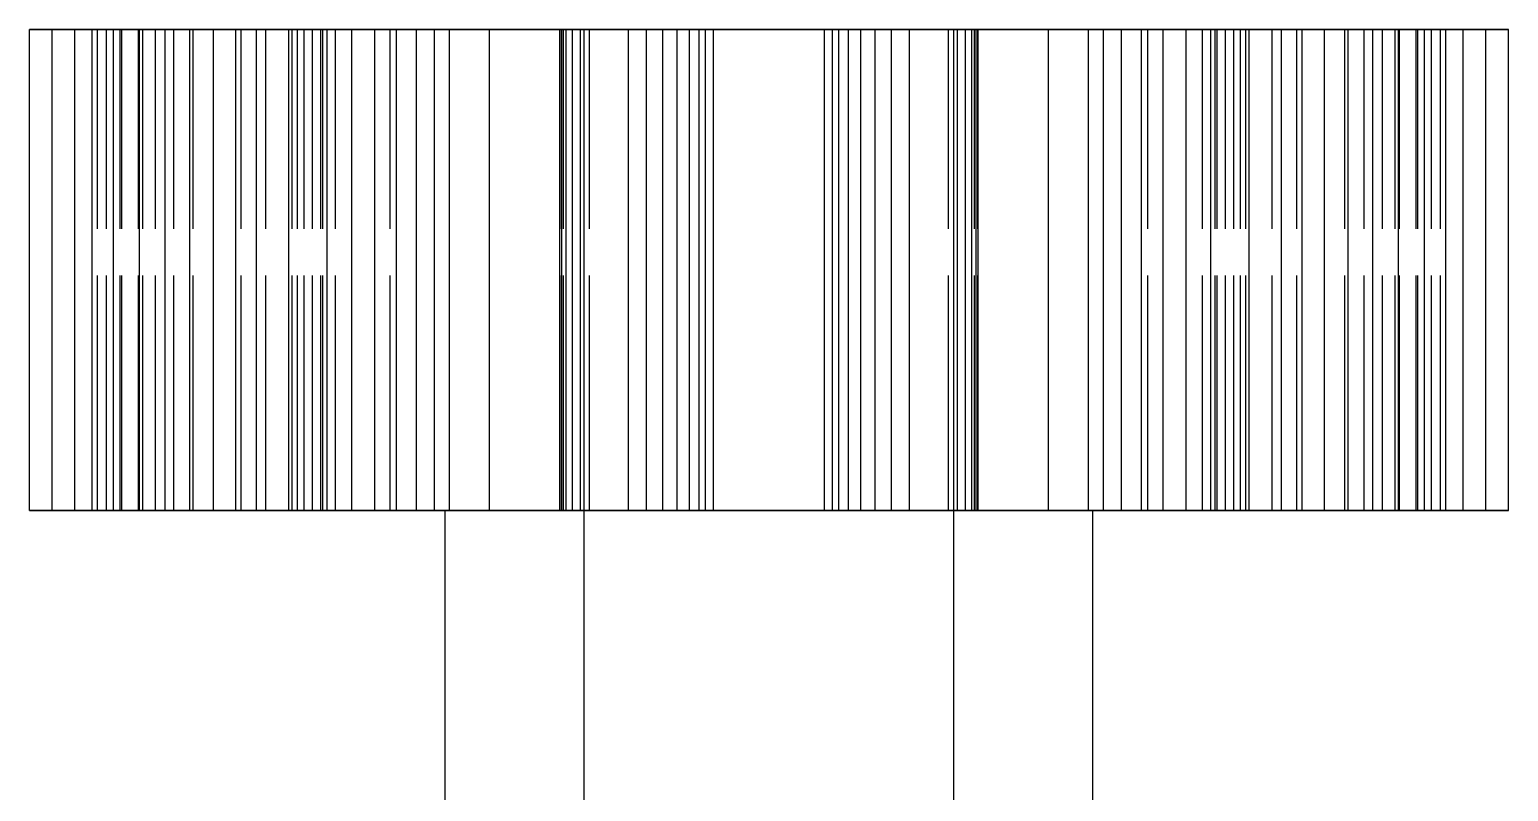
# Model space of a CAD drawing. Header units: millimetres. Extents: x -30 to 165, y -46 to 88.
# Drawn here: x -4 to 4, y 82.88 to 87 of the extents above; entities that cross this region are included whole.
import ezdxf

# ---------------------------------------------------------------- set-up
doc = ezdxf.new("R2010")
doc.units = ezdxf.units.MM
doc.linetypes.add('DASHED', pattern=[1.524, 1.27, -0.254])
doc.layers.add('HIDDEN', color=8, linetype='DASHED')
doc.layers.add('VISIBLE', color=7, linetype='CONTINUOUS')

msp = doc.modelspace()

# ---------------------------------------------------------------- linework, layer by layer
at = {"layer": 'HIDDEN'}
for points in [[(-3.99779, 87.00183), (-3.87602, 87.00183)], [(-3.99779, 84.40183), (-3.99779, 87.00183)], [(-3.87602, 87.00183), (-3.75338, 87.00183)], [(-3.87602, 84.40183), (-3.87602, 87.00183)], [(-3.75338, 87.00183), (-3.63037, 87.00183)], [(-3.75338, 84.40183), (-3.75338, 87.00183)], [(-3.65955, 87.00183), (-3.54422, 87.00183)], [(-3.58151, 87.00183), (-3.65955, 87.00183)], [(-3.65955, 87.00183), (-3.58151, 87.00183)], [(-3.63037, 87.00183), (-3.65955, 87.00183)], [(-3.65955, 84.40183), (-3.65955, 87.00183)], [(-3.63037, 87.00183), (-3.50752, 87.00183)], [(-3.50752, 87.00183), (-3.63037, 87.00183)], [(-3.63037, 84.40183), (-3.63037, 87.00183)], [(-3.63037, 84.40183), (-3.63037, 87.00183)], [(-3.49819, 87.00183), (-3.58151, 87.00183)], [(-3.58151, 87.00183), (-3.49819, 87.00183)], [(-3.58151, 84.40183), (-3.58151, 87.00183)], [(-3.58151, 84.40183), (-3.58151, 87.00183)], [(-3.54422, 87.00183), (-3.40284, 87.00183)], [(-3.54422, 84.40183), (-3.54422, 87.00183)], [(-3.50752, 87.00183), (-3.38547, 87.00183)], [(-3.38547, 87.00183), (-3.50752, 87.00183)], [(-3.50752, 84.40183), (-3.50752, 87.00183)], [(-3.50752, 84.40183), (-3.50752, 87.00183)], [(-3.40978, 87.00183), (-3.49819, 87.00183)], [(-3.49819, 87.00183), (-3.40978, 87.00183)], [(-3.49819, 84.40183), (-3.49819, 87.00183)], [(-3.49819, 84.40183), (-3.49819, 87.00183)], [(-3.31638, 87.00183), (-3.40978, 87.00183)], [(-3.40978, 87.00183), (-3.31638, 87.00183)], [(-3.40978, 84.40183), (-3.40978, 87.00183)], [(-3.40978, 84.40183), (-3.40978, 87.00183)], [(-3.40284, 87.00183), (-3.26518, 87.00183)], [(-3.40284, 84.40183), (-3.40284, 87.00183)], [(-3.38547, 87.00183), (-3.26529, 87.00183)], [(-3.26529, 87.00183), (-3.38547, 87.00183)], [(-3.38547, 84.40183), (-3.38547, 87.00183)], [(-3.38547, 84.40183), (-3.38547, 87.00183)], [(-3.21781, 87.00183), (-3.31638, 87.00183)], [(-3.31638, 87.00183), (-3.21781, 87.00183)], [(-3.31638, 84.40183), (-3.31638, 87.00183)], [(-3.31638, 84.40183), (-3.31638, 87.00183)], [(-3.26529, 87.00183), (-2.85434, 87.00183)], [(-2.85434, 87.00183), (-3.26529, 87.00183)], [(-3.26529, 84.40183), (-3.26529, 87.00183)], [(-3.26529, 84.40183), (-3.26529, 87.00183)], [(-3.26518, 87.00183), (-3.13192, 87.00183)], [(-3.26518, 84.40183), (-3.26518, 87.00183)], [(-3.1127, 87.00183), (-3.21781, 87.00183)], [(-3.21781, 87.00183), (-3.1127, 87.00183)], [(-3.21781, 84.40183), (-3.21781, 87.00183)], [(-3.21781, 84.40183), (-3.21781, 87.00183)], [(-3.13192, 87.00183), (-3.00396, 87.00183)], [(-3.13192, 84.40183), (-3.13192, 87.00183)], [(-2.72095, 87.00183), (-3.1127, 87.00183)], [(-3.1127, 87.00183), (-2.72095, 87.00183)], [(-3.1127, 84.40183), (-3.1127, 87.00183)], [(-3.1127, 84.40183), (-3.1127, 87.00183)], [(-3.00396, 87.00183), (-2.88259, 87.00183)], [(-3.00396, 84.40183), (-3.00396, 87.00183)], [(-2.88259, 87.00183), (-2.77115, 87.00183)], [(-2.88259, 84.40183), (-2.88259, 87.00183)], [(-2.85434, 87.00183), (-2.72095, 87.00183)], [(-2.72095, 87.00183), (-2.85434, 87.00183)], [(-2.85434, 84.40183), (-2.85434, 87.00183)], [(-2.85434, 84.40183), (-2.85434, 87.00183)], [(-2.77115, 87.00183), (-2.42239, 87.00183)], [(-2.77115, 84.40183), (-2.77115, 87.00183)], [(-2.72095, 84.40183), (-2.72095, 87.00183)], [(-2.72095, 84.40183), (-2.72095, 87.00183)], [(-2.59649, 87.00183), (-2.38868, 87.00183)], [(-2.57764, 87.00183), (-2.59649, 87.00183)], [(-2.59649, 87.00183), (-2.57764, 87.00183)], [(-2.42239, 87.00183), (-2.59649, 87.00183)], [(-2.59649, 84.40183), (-2.59649, 87.00183)], [(-2.55013, 87.00183), (-2.57764, 87.00183)], [(-2.57764, 87.00183), (-2.55013, 87.00183)], [(-2.57764, 84.40183), (-2.57764, 87.00183)], [(-2.57764, 84.40183), (-2.57764, 87.00183)], [(-2.51383, 87.00183), (-2.55013, 87.00183)], [(-2.55013, 87.00183), (-2.51383, 87.00183)], [(-2.55013, 84.40183), (-2.55013, 87.00183)], [(-2.55013, 84.40183), (-2.55013, 87.00183)], [(-2.46838, 87.00183), (-2.51383, 87.00183)], [(-2.51383, 87.00183), (-2.46838, 87.00183)], [(-2.51383, 84.40183), (-2.51383, 87.00183)], [(-2.51383, 84.40183), (-2.51383, 87.00183)], [(-2.41283, 87.00183), (-2.46838, 87.00183)], [(-2.46838, 87.00183), (-2.41283, 87.00183)], [(-2.46838, 84.40183), (-2.46838, 87.00183)], [(-2.46838, 84.40183), (-2.46838, 87.00183)], [(-2.42239, 87.00183), (-2.04865, 87.00183)], [(-2.04865, 87.00183), (-2.42239, 87.00183)], [(-2.42239, 84.40183), (-2.42239, 87.00183)], [(-2.42239, 84.40183), (-2.42239, 87.00183)], [(-2.3436, 87.00183), (-2.41283, 87.00183)], [(-2.41283, 87.00183), (-2.3436, 87.00183)], [(-2.41283, 84.40183), (-2.41283, 87.00183)], [(-2.41283, 84.40183), (-2.41283, 87.00183)], [(-2.38868, 87.00183), (-2.25568, 87.00183)], [(-2.38868, 84.40183), (-2.38868, 87.00183)], [(-2.04865, 87.00183), (-2.3436, 87.00183)], [(-2.3436, 87.00183), (-2.04865, 87.00183)], [(-2.3436, 84.40183), (-2.3436, 87.00183)], [(-2.3436, 84.40183), (-2.3436, 87.00183)], [(-2.25568, 87.00183), (-2.13026, 87.00183)], [(-2.25568, 84.40183), (-2.25568, 87.00183)], [(-2.13026, 87.00183), (-2.01316, 87.00183)], [(-2.13026, 84.40183), (-2.13026, 87.00183)], [(-2.04865, 84.40183), (-2.04865, 87.00183)], [(-2.04865, 84.40183), (-2.04865, 87.00183)], [(-2.01316, 87.00183), (-1.90543, 87.00183)], [(-2.01316, 84.40183), (-2.01316, 87.00183)], [(-1.90543, 87.00183), (-1.80878, 87.00183)], [(-1.90543, 84.40183), (-1.90543, 87.00183)], [(-1.80878, 87.00183), (-1.72815, 87.00183)], [(-1.80878, 84.40183), (-1.80878, 87.00183)], [(-1.72815, 87.00183), (-1.51065, 87.00183)], [(-1.72815, 84.40183), (-1.72815, 87.00183)], [(-1.51065, 87.00183), (-0.97059, 87.00183)], [(-1.51065, 84.40183), (-1.51065, 87.00183)], [(-1.13149, 87.00183), (-1.12, 87.00183)], [(-1.12995, 87.00183), (-1.13149, 87.00183)], [(-1.13149, 87.00183), (-1.12995, 87.00183)], [(-0.97059, 87.00183), (-1.13149, 87.00183)], [(-1.13149, 84.40183), (-1.13149, 87.00183)], [(-1.11032, 87.00183), (-1.12995, 87.00183)], [(-1.12995, 87.00183), (-1.11032, 87.00183)], [(-1.12995, 84.40183), (-1.12995, 87.00183)], [(-1.12995, 84.40183), (-1.12995, 87.00183)], [(-1.12, 87.00183), (-1.09699, 87.00183)], [(-1.12, 84.40183), (-1.12, 87.00183)], [(-0.97059, 87.00183), (-1.11032, 87.00183)], [(-1.11032, 87.00183), (-0.97059, 87.00183)], [(-1.11032, 84.40183), (-1.11032, 87.00183)], [(-1.11032, 84.40183), (-1.11032, 87.00183)], [(-1.09699, 87.00183), (-1.06323, 87.00183)], [(-1.09699, 84.40183), (-1.09699, 87.00183)], [(-1.06323, 87.00183), (-1.01916, 87.00183)], [(-1.06323, 84.40183), (-1.06323, 87.00183)], [(-1.01916, 87.00183), (-0.76003, 87.00183)], [(-1.01916, 84.40183), (-1.01916, 87.00183)], [(1, 87.00183), (0.96825, 87.00183), (0.93651, 87.00183), (0.90476, 87.00183), (0.87302, 87.00183), (0.84127, 87.00183), (0.80952, 87.00183), (0.77778, 87.00183), (0.74603, 87.00183), (0.71429, 87.00183), (0.68254, 87.00183), (0.65079, 87.00183), (0.61905, 87.00183), (0.5873, 87.00183), (0.55556, 87.00183), (0.52381, 87.00183), (0.49206, 87.00183), (0.46032, 87.00183), (0.42857, 87.00183), (0.39683, 87.00183), (0.36508, 87.00183), (0.33333, 87.00183), (0.30159, 87.00183), (0.26984, 87.00183), (0.2381, 87.00183), (0.20635, 87.00183), (0.1746, 87.00183), (0.14286, 87.00183), (0.11111, 87.00183), (0.07937, 87.00183), (0.04762, 87.00183), (0.01587, 87.00183), (-0.01587, 87.00183), (-0.04762, 87.00183), (-0.07937, 87.00183), (-0.11111, 87.00183), (-0.14286, 87.00183), (-0.1746, 87.00183), (-0.20635, 87.00183), (-0.2381, 87.00183), (-0.26984, 87.00183), (-0.30159, 87.00183), (-0.33333, 87.00183), (-0.36508, 87.00183), (-0.39683, 87.00183), (-0.42857, 87.00183), (-0.46032, 87.00183), (-0.49206, 87.00183), (-0.52381, 87.00183), (-0.55556, 87.00183), (-0.5873, 87.00183), (-0.61905, 87.00183), (-0.65079, 87.00183), (-0.68254, 87.00183), (-0.71429, 87.00183), (-0.74603, 87.00183), (-0.77778, 87.00183), (-0.80952, 87.00183), (-0.84127, 87.00183), (-0.87302, 87.00183), (-0.90476, 87.00183), (-0.93651, 87.00183), (-0.96825, 87.00183), (-1, 87.00183)], [(-1, 87.00183), (-0.96825, 87.00183), (-0.93651, 87.00183), (-0.90476, 87.00183), (-0.87302, 87.00183), (-0.84127, 87.00183), (-0.80952, 87.00183), (-0.77778, 87.00183), (-0.74603, 87.00183), (-0.71429, 87.00183), (-0.68254, 87.00183), (-0.65079, 87.00183), (-0.61905, 87.00183), (-0.5873, 87.00183), (-0.55556, 87.00183), (-0.52381, 87.00183), (-0.49206, 87.00183), (-0.46032, 87.00183), (-0.42857, 87.00183), (-0.39683, 87.00183), (-0.36508, 87.00183), (-0.33333, 87.00183), (-0.30159, 87.00183), (-0.26984, 87.00183), (-0.2381, 87.00183), (-0.20635, 87.00183), (-0.1746, 87.00183), (-0.14286, 87.00183), (-0.11111, 87.00183), (-0.07937, 87.00183), (-0.04762, 87.00183), (-0.01587, 87.00183), (0.01587, 87.00183), (0.04762, 87.00183), (0.07937, 87.00183), (0.11111, 87.00183), (0.14286, 87.00183), (0.1746, 87.00183), (0.20635, 87.00183), (0.2381, 87.00183), (0.26984, 87.00183), (0.30159, 87.00183), (0.33333, 87.00183), (0.36508, 87.00183), (0.39683, 87.00183), (0.42857, 87.00183), (0.46032, 87.00183), (0.49206, 87.00183), (0.52381, 87.00183), (0.55556, 87.00183), (0.5873, 87.00183), (0.61905, 87.00183), (0.65079, 87.00183), (0.68254, 87.00183), (0.71429, 87.00183), (0.74603, 87.00183), (0.77778, 87.00183), (0.80952, 87.00183), (0.84127, 87.00183), (0.87302, 87.00183), (0.90476, 87.00183), (0.93651, 87.00183), (0.96825, 87.00183), (1, 87.00183)], [(1, 87.00183), (0.96825, 87.00183), (0.93651, 87.00183), (0.90476, 87.00183), (0.87302, 87.00183), (0.84127, 87.00183), (0.80952, 87.00183), (0.77778, 87.00183), (0.74603, 87.00183), (0.71429, 87.00183), (0.68254, 87.00183), (0.65079, 87.00183), (0.61905, 87.00183), (0.5873, 87.00183), (0.55556, 87.00183), (0.52381, 87.00183), (0.49206, 87.00183), (0.46032, 87.00183), (0.42857, 87.00183), (0.39683, 87.00183), (0.36508, 87.00183), (0.33333, 87.00183), (0.30159, 87.00183), (0.26984, 87.00183), (0.2381, 87.00183), (0.20635, 87.00183), (0.1746, 87.00183), (0.14286, 87.00183), (0.11111, 87.00183), (0.07937, 87.00183), (0.04762, 87.00183), (0.01587, 87.00183), (-0.01587, 87.00183), (-0.04762, 87.00183), (-0.07937, 87.00183), (-0.11111, 87.00183), (-0.14286, 87.00183), (-0.1746, 87.00183), (-0.20635, 87.00183), (-0.2381, 87.00183), (-0.26984, 87.00183), (-0.30159, 87.00183), (-0.33333, 87.00183), (-0.36508, 87.00183), (-0.39683, 87.00183), (-0.42857, 87.00183), (-0.46032, 87.00183), (-0.49206, 87.00183), (-0.52381, 87.00183), (-0.55556, 87.00183), (-0.5873, 87.00183), (-0.61905, 87.00183), (-0.65079, 87.00183), (-0.68254, 87.00183), (-0.71429, 87.00183), (-0.74603, 87.00183), (-0.77778, 87.00183), (-0.80952, 87.00183), (-0.84127, 87.00183), (-0.87302, 87.00183), (-0.90476, 87.00183), (-0.93651, 87.00183), (-0.96825, 87.00183), (-1, 87.00183)], [(-1, 87.00183), (-0.96825, 87.00183), (-0.93651, 87.00183), (-0.90476, 87.00183), (-0.87302, 87.00183), (-0.84127, 87.00183), (-0.80952, 87.00183), (-0.77778, 87.00183), (-0.74603, 87.00183), (-0.71429, 87.00183), (-0.68254, 87.00183), (-0.65079, 87.00183), (-0.61905, 87.00183), (-0.5873, 87.00183), (-0.55556, 87.00183), (-0.52381, 87.00183), (-0.49206, 87.00183), (-0.46032, 87.00183), (-0.42857, 87.00183), (-0.39683, 87.00183), (-0.36508, 87.00183), (-0.33333, 87.00183), (-0.30159, 87.00183), (-0.26984, 87.00183), (-0.2381, 87.00183), (-0.20635, 87.00183), (-0.1746, 87.00183), (-0.14286, 87.00183), (-0.11111, 87.00183), (-0.07937, 87.00183), (-0.04762, 87.00183), (-0.01587, 87.00183), (0.01587, 87.00183), (0.04762, 87.00183), (0.07937, 87.00183), (0.11111, 87.00183), (0.14286, 87.00183), (0.1746, 87.00183), (0.20635, 87.00183), (0.2381, 87.00183), (0.26984, 87.00183), (0.30159, 87.00183), (0.33333, 87.00183), (0.36508, 87.00183), (0.39683, 87.00183), (0.42857, 87.00183), (0.46032, 87.00183), (0.49206, 87.00183), (0.52381, 87.00183), (0.55556, 87.00183), (0.5873, 87.00183), (0.61905, 87.00183), (0.65079, 87.00183), (0.68254, 87.00183), (0.71429, 87.00183), (0.74603, 87.00183), (0.77778, 87.00183), (0.80952, 87.00183), (0.84127, 87.00183), (0.87302, 87.00183), (0.90476, 87.00183), (0.93651, 87.00183), (0.96825, 87.00183), (1, 87.00183)], [(-1, 82.80183), (-1, 87.00183)], [(-1, 80.50183), (-1, 87.00183)], [(-0.97059, 84.40183), (-0.97059, 87.00183)], [(-0.97059, 84.40183), (-0.97059, 87.00183)], [(-0.76003, 87.00183), (-0.66176, 87.00183)], [(-0.76003, 84.40183), (-0.76003, 87.00183)], [(-0.66176, 87.00183), (-0.57342, 87.00183)], [(-0.66176, 84.40183), (-0.66176, 87.00183)], [(-0.57342, 87.00183), (-0.49567, 87.00183)], [(-0.57342, 84.40183), (-0.57342, 87.00183)], [(-0.49567, 87.00183), (-0.4295, 87.00183)], [(-0.49567, 84.40183), (-0.49567, 87.00183)], [(-0.4295, 87.00183), (-0.37672, 87.00183)], [(-0.4295, 84.40183), (-0.4295, 87.00183)], [(-0.37672, 87.00183), (-0.34287, 87.00183)], [(-0.37672, 84.40183), (-0.37672, 87.00183)], [(-0.34287, 87.00183), (-0.29971, 87.00183)], [(-0.34287, 84.40183), (-0.34287, 87.00183)], [(-0.29971, 87.00183), (0.29971, 87.00183)], [(-0.29971, 84.40183), (-0.29971, 87.00183)], [(0.29971, 87.00183), (0.34287, 87.00183)], [(0.29971, 84.40183), (0.29971, 87.00183)], [(0.34287, 87.00183), (0.37672, 87.00183)], [(0.34287, 84.40183), (0.34287, 87.00183)], [(0.37672, 87.00183), (0.4295, 87.00183)], [(0.37672, 84.40183), (0.37672, 87.00183)], [(0.4295, 87.00183), (0.49567, 87.00183)], [(0.4295, 84.40183), (0.4295, 87.00183)], [(0.49567, 87.00183), (0.57342, 87.00183)], [(0.49567, 84.40183), (0.49567, 87.00183)], [(0.57342, 87.00183), (0.66176, 87.00183)], [(0.57342, 84.40183), (0.57342, 87.00183)], [(0.66176, 87.00183), (0.76003, 87.00183)], [(0.66176, 84.40183), (0.66176, 87.00183)], [(0.76003, 87.00183), (1.01916, 87.00183)], [(0.76003, 84.40183), (0.76003, 87.00183)], [(0.97059, 87.00183), (1.51065, 87.00183)], [(1.11032, 87.00183), (0.97059, 87.00183)], [(1.13149, 87.00183), (0.97059, 87.00183)], [(0.97059, 87.00183), (1.11032, 87.00183)], [(0.97059, 84.40183), (0.97059, 87.00183)], [(0.97059, 84.40183), (0.97059, 87.00183)], [(1, 82.80183), (1, 87.00183)], [(1, 80.50183), (1, 87.00183)], [(1.01916, 87.00183), (1.06323, 87.00183)], [(1.01916, 84.40183), (1.01916, 87.00183)], [(1.06323, 87.00183), (1.09699, 87.00183)], [(1.06323, 84.40183), (1.06323, 87.00183)], [(1.09699, 87.00183), (1.12, 87.00183)], [(1.09699, 84.40183), (1.09699, 87.00183)], [(1.12995, 87.00183), (1.11032, 87.00183)], [(1.11032, 87.00183), (1.12995, 87.00183)], [(1.11032, 84.40183), (1.11032, 87.00183)], [(1.11032, 84.40183), (1.11032, 87.00183)], [(1.12, 87.00183), (1.13149, 87.00183)], [(1.12, 84.40183), (1.12, 87.00183)], [(1.13149, 87.00183), (1.12995, 87.00183)], [(1.12995, 87.00183), (1.13149, 87.00183)], [(1.12995, 84.40183), (1.12995, 87.00183)], [(1.12995, 84.40183), (1.12995, 87.00183)], [(1.13149, 84.40183), (1.13149, 87.00183)], [(1.51065, 87.00183), (1.72815, 87.00183)], [(1.51065, 84.40183), (1.51065, 87.00183)], [(1.72815, 87.00183), (1.80878, 87.00183)], [(1.72815, 84.40183), (1.72815, 87.00183)], [(1.80878, 87.00183), (1.90543, 87.00183)], [(1.80878, 84.40183), (1.80878, 87.00183)], [(1.90543, 87.00183), (2.01316, 87.00183)], [(1.90543, 84.40183), (1.90543, 87.00183)], [(2.01316, 87.00183), (2.13026, 87.00183)], [(2.01316, 84.40183), (2.01316, 87.00183)], [(2.04865, 87.00183), (2.42239, 87.00183)], [(2.3436, 87.00183), (2.04865, 87.00183)], [(2.42239, 87.00183), (2.04865, 87.00183)], [(2.04865, 87.00183), (2.3436, 87.00183)], [(2.04865, 84.40183), (2.04865, 87.00183)], [(2.04865, 84.40183), (2.04865, 87.00183)], [(2.13026, 87.00183), (2.25568, 87.00183)], [(2.13026, 84.40183), (2.13026, 87.00183)], [(2.25568, 87.00183), (2.38868, 87.00183)], [(2.25568, 84.40183), (2.25568, 87.00183)], [(2.41283, 87.00183), (2.3436, 87.00183)], [(2.3436, 87.00183), (2.41283, 87.00183)], [(2.3436, 84.40183), (2.3436, 87.00183)], [(2.3436, 84.40183), (2.3436, 87.00183)], [(2.38868, 87.00183), (2.59649, 87.00183)], [(2.38868, 84.40183), (2.38868, 87.00183)], [(2.46838, 87.00183), (2.41283, 87.00183)], [(2.41283, 87.00183), (2.46838, 87.00183)], [(2.41283, 84.40183), (2.41283, 87.00183)], [(2.41283, 84.40183), (2.41283, 87.00183)], [(2.42239, 87.00183), (2.77115, 87.00183)], [(2.59649, 87.00183), (2.42239, 87.00183)], [(2.42239, 84.40183), (2.42239, 87.00183)], [(2.42239, 84.40183), (2.42239, 87.00183)], [(2.51383, 87.00183), (2.46838, 87.00183)], [(2.46838, 87.00183), (2.51383, 87.00183)], [(2.46838, 84.40183), (2.46838, 87.00183)], [(2.46838, 84.40183), (2.46838, 87.00183)], [(2.55013, 87.00183), (2.51383, 87.00183)], [(2.51383, 87.00183), (2.55013, 87.00183)], [(2.51383, 84.40183), (2.51383, 87.00183)], [(2.51383, 84.40183), (2.51383, 87.00183)], [(2.57764, 87.00183), (2.55013, 87.00183)], [(2.55013, 87.00183), (2.57764, 87.00183)], [(2.55013, 84.40183), (2.55013, 87.00183)], [(2.55013, 84.40183), (2.55013, 87.00183)], [(2.59649, 87.00183), (2.57764, 87.00183)], [(2.57764, 87.00183), (2.59649, 87.00183)], [(2.57764, 84.40183), (2.57764, 87.00183)], [(2.57764, 84.40183), (2.57764, 87.00183)], [(2.59649, 84.40183), (2.59649, 87.00183)], [(2.72095, 84.40183), (2.72095, 87.00183)], [(2.72095, 87.00183), (2.85434, 87.00183)], [(3.1127, 87.00183), (2.72095, 87.00183)], [(2.85434, 87.00183), (2.72095, 87.00183)], [(2.72095, 87.00183), (3.1127, 87.00183)], [(2.72095, 84.40183), (2.72095, 87.00183)], [(2.77115, 87.00183), (2.88259, 87.00183)], [(2.77115, 84.40183), (2.77115, 87.00183)], [(2.85434, 84.40183), (2.85434, 87.00183)], [(2.85434, 87.00183), (3.26529, 87.00183)], [(3.26529, 87.00183), (2.85434, 87.00183)], [(2.85434, 84.40183), (2.85434, 87.00183)], [(2.88259, 87.00183), (3.00396, 87.00183)], [(2.88259, 84.40183), (2.88259, 87.00183)], [(3.00396, 87.00183), (3.13192, 87.00183)], [(3.00396, 84.40183), (3.00396, 87.00183)], [(3.21781, 87.00183), (3.1127, 87.00183)], [(3.1127, 87.00183), (3.21781, 87.00183)], [(3.1127, 84.40183), (3.1127, 87.00183)], [(3.1127, 84.40183), (3.1127, 87.00183)], [(3.13192, 87.00183), (3.26518, 87.00183)], [(3.13192, 84.40183), (3.13192, 87.00183)], [(3.31638, 87.00183), (3.21781, 87.00183)], [(3.21781, 87.00183), (3.31638, 87.00183)], [(3.21781, 84.40183), (3.21781, 87.00183)], [(3.21781, 84.40183), (3.21781, 87.00183)], [(3.26518, 87.00183), (3.40284, 87.00183)], [(3.26518, 84.40183), (3.26518, 87.00183)], [(3.26529, 84.40183), (3.26529, 87.00183)], [(3.26529, 87.00183), (3.38547, 87.00183)], [(3.38547, 87.00183), (3.26529, 87.00183)], [(3.26529, 84.40183), (3.26529, 87.00183)], [(3.40978, 87.00183), (3.31638, 87.00183)], [(3.31638, 87.00183), (3.40978, 87.00183)], [(3.31638, 84.40183), (3.31638, 87.00183)], [(3.31638, 84.40183), (3.31638, 87.00183)], [(3.38547, 84.40183), (3.38547, 87.00183)], [(3.38547, 87.00183), (3.50752, 87.00183)], [(3.50752, 87.00183), (3.38547, 87.00183)], [(3.38547, 84.40183), (3.38547, 87.00183)], [(3.40284, 87.00183), (3.54422, 87.00183)], [(3.40284, 84.40183), (3.40284, 87.00183)], [(3.49819, 87.00183), (3.40978, 87.00183)], [(3.40978, 87.00183), (3.49819, 87.00183)], [(3.40978, 84.40183), (3.40978, 87.00183)], [(3.40978, 84.40183), (3.40978, 87.00183)], [(3.58151, 87.00183), (3.49819, 87.00183)], [(3.49819, 87.00183), (3.58151, 87.00183)], [(3.49819, 84.40183), (3.49819, 87.00183)], [(3.49819, 84.40183), (3.49819, 87.00183)], [(3.50752, 87.00183), (3.63037, 87.00183)], [(3.63037, 87.00183), (3.50752, 87.00183)], [(3.50752, 84.40183), (3.50752, 87.00183)], [(3.50752, 84.40183), (3.50752, 87.00183)], [(3.54422, 87.00183), (3.65955, 87.00183)], [(3.54422, 84.40183), (3.54422, 87.00183)], [(3.65955, 87.00183), (3.58151, 87.00183)], [(3.58151, 87.00183), (3.65955, 87.00183)], [(3.58151, 84.40183), (3.58151, 87.00183)], [(3.58151, 84.40183), (3.58151, 87.00183)], [(3.63037, 87.00183), (3.75338, 87.00183)], [(3.65955, 87.00183), (3.63037, 87.00183)], [(3.63037, 84.40183), (3.63037, 87.00183)], [(3.63037, 84.40183), (3.63037, 87.00183)], [(3.65955, 84.40183), (3.65955, 87.00183)], [(3.75338, 87.00183), (3.87602, 87.00183)], [(3.75338, 84.40183), (3.75338, 87.00183)], [(3.87602, 87.00183), (3.99779, 87.00183)], [(3.87602, 84.40183), (3.87602, 87.00183)], [(3.99779, 84.40183), (3.99779, 87.00183)], [(-3.99779, 84.40183), (-3.87602, 84.40183)], [(-3.87602, 84.40183), (-3.75338, 84.40183)], [(-3.75338, 84.40183), (-3.63037, 84.40183)], [(-3.65955, 84.40183), (-3.54422, 84.40183)], [(-3.58151, 84.40183), (-3.65955, 84.40183)], [(-3.65955, 84.40183), (-3.58151, 84.40183)], [(-3.63037, 84.40183), (-3.65955, 84.40183)], [(-3.63037, 84.40183), (-3.50752, 84.40183)], [(-3.50752, 84.40183), (-3.63037, 84.40183)], [(-3.49819, 84.40183), (-3.58151, 84.40183)], [(-3.58151, 84.40183), (-3.49819, 84.40183)], [(-3.54422, 84.40183), (-3.40284, 84.40183)], [(-3.50752, 84.40183), (-3.38547, 84.40183)], [(-3.38547, 84.40183), (-3.50752, 84.40183)], [(-3.40978, 84.40183), (-3.49819, 84.40183)], [(-3.49819, 84.40183), (-3.40978, 84.40183)], [(-3.31638, 84.40183), (-3.40978, 84.40183)], [(-3.40978, 84.40183), (-3.31638, 84.40183)], [(-3.40284, 84.40183), (-3.26518, 84.40183)], [(-3.38547, 84.40183), (-3.26529, 84.40183)], [(-3.26529, 84.40183), (-3.38547, 84.40183)], [(-3.21781, 84.40183), (-3.31638, 84.40183)], [(-3.31638, 84.40183), (-3.21781, 84.40183)], [(-3.26529, 84.40183), (-2.85434, 84.40183)], [(-2.85434, 84.40183), (-3.26529, 84.40183)], [(-3.26518, 84.40183), (-3.13192, 84.40183)], [(-3.1127, 84.40183), (-3.21781, 84.40183)], [(-3.21781, 84.40183), (-3.1127, 84.40183)], [(-3.13192, 84.40183), (-3.00396, 84.40183)], [(-2.72095, 84.40183), (-3.1127, 84.40183)], [(-3.1127, 84.40183), (-2.72095, 84.40183)], [(-3.00396, 84.40183), (-2.88259, 84.40183)], [(-2.88259, 84.40183), (-2.77115, 84.40183)], [(-2.85434, 84.40183), (-2.72095, 84.40183)], [(-2.72095, 84.40183), (-2.85434, 84.40183)], [(-2.77115, 84.40183), (-2.42239, 84.40183)], [(-2.59649, 84.40183), (-2.38868, 84.40183)], [(-2.57764, 84.40183), (-2.59649, 84.40183)], [(-2.59649, 84.40183), (-2.57764, 84.40183)], [(-2.42239, 84.40183), (-2.59649, 84.40183)], [(-2.55013, 84.40183), (-2.57764, 84.40183)], [(-2.57764, 84.40183), (-2.55013, 84.40183)], [(-2.51383, 84.40183), (-2.55013, 84.40183)], [(-2.55013, 84.40183), (-2.51383, 84.40183)], [(-2.46838, 84.40183), (-2.51383, 84.40183)], [(-2.51383, 84.40183), (-2.46838, 84.40183)], [(-2.41283, 84.40183), (-2.46838, 84.40183)], [(-2.46838, 84.40183), (-2.41283, 84.40183)], [(-2.42239, 84.40183), (-2.04865, 84.40183)], [(-2.04865, 84.40183), (-2.42239, 84.40183)], [(-2.3436, 84.40183), (-2.41283, 84.40183)], [(-2.41283, 84.40183), (-2.3436, 84.40183)], [(-2.38868, 84.40183), (-2.25568, 84.40183)], [(-2.04865, 84.40183), (-2.3436, 84.40183)], [(-2.3436, 84.40183), (-2.04865, 84.40183)], [(-2.25568, 84.40183), (-2.13026, 84.40183)], [(-2.13026, 84.40183), (-2.01316, 84.40183)], [(-2.01316, 84.40183), (-1.90543, 84.40183)], [(-1.90543, 84.40183), (-1.80878, 84.40183)], [(-1.80878, 84.40183), (-1.72815, 84.40183)], [(1.75, 84.40183), (1.69444, 84.40183), (1.63889, 84.40183), (1.58333, 84.40183), (1.52778, 84.40183), (1.47222, 84.40183), (1.41667, 84.40183), (1.36111, 84.40183), (1.30556, 84.40183), (1.25, 84.40183), (1.19444, 84.40183), (1.13889, 84.40183), (1.08333, 84.40183), (1.02778, 84.40183), (0.97222, 84.40183), (0.91667, 84.40183), (0.86111, 84.40183), (0.80556, 84.40183), (0.75, 84.40183), (0.69444, 84.40183), (0.63889, 84.40183), (0.58333, 84.40183), (0.52778, 84.40183), (0.47222, 84.40183), (0.41667, 84.40183), (0.36111, 84.40183), (0.30556, 84.40183), (0.25, 84.40183), (0.19444, 84.40183), (0.13889, 84.40183), (0.08333, 84.40183), (0.02778, 84.40183), (-0.02778, 84.40183), (-0.08333, 84.40183), (-0.13889, 84.40183), (-0.19444, 84.40183), (-0.25, 84.40183), (-0.30556, 84.40183), (-0.36111, 84.40183), (-0.41667, 84.40183), (-0.47222, 84.40183), (-0.52778, 84.40183), (-0.58333, 84.40183), (-0.63889, 84.40183), (-0.69444, 84.40183), (-0.75, 84.40183), (-0.80556, 84.40183), (-0.86111, 84.40183), (-0.91667, 84.40183), (-0.97222, 84.40183), (-1.02778, 84.40183), (-1.08333, 84.40183), (-1.13889, 84.40183), (-1.19444, 84.40183), (-1.25, 84.40183), (-1.30556, 84.40183), (-1.36111, 84.40183), (-1.41667, 84.40183), (-1.47222, 84.40183), (-1.52778, 84.40183), (-1.58333, 84.40183), (-1.63889, 84.40183), (-1.69444, 84.40183), (-1.75, 84.40183)], [(-1.75, 84.40183), (-1.69444, 84.40183), (-1.63889, 84.40183), (-1.58333, 84.40183), (-1.52778, 84.40183), (-1.47222, 84.40183), (-1.41667, 84.40183), (-1.36111, 84.40183), (-1.30556, 84.40183), (-1.25, 84.40183), (-1.19444, 84.40183), (-1.13889, 84.40183), (-1.08333, 84.40183), (-1.02778, 84.40183), (-0.97222, 84.40183), (-0.91667, 84.40183), (-0.86111, 84.40183), (-0.80556, 84.40183), (-0.75, 84.40183), (-0.69444, 84.40183), (-0.63889, 84.40183), (-0.58333, 84.40183), (-0.52778, 84.40183), (-0.47222, 84.40183), (-0.41667, 84.40183), (-0.36111, 84.40183), (-0.30556, 84.40183), (-0.25, 84.40183), (-0.19444, 84.40183), (-0.13889, 84.40183), (-0.08333, 84.40183), (-0.02778, 84.40183), (0.02778, 84.40183), (0.08333, 84.40183), (0.13889, 84.40183), (0.19444, 84.40183), (0.25, 84.40183), (0.30556, 84.40183), (0.36111, 84.40183), (0.41667, 84.40183), (0.47222, 84.40183), (0.52778, 84.40183), (0.58333, 84.40183), (0.63889, 84.40183), (0.69444, 84.40183), (0.75, 84.40183), (0.80556, 84.40183), (0.86111, 84.40183), (0.91667, 84.40183), (0.97222, 84.40183), (1.02778, 84.40183), (1.08333, 84.40183), (1.13889, 84.40183), (1.19444, 84.40183), (1.25, 84.40183), (1.30556, 84.40183), (1.36111, 84.40183), (1.41667, 84.40183), (1.47222, 84.40183), (1.52778, 84.40183), (1.58333, 84.40183), (1.63889, 84.40183), (1.69444, 84.40183), (1.75, 84.40183)], [(-1.72815, 84.40183), (-1.51065, 84.40183)], [(-1.51065, 84.40183), (-0.97059, 84.40183)], [(-1.13149, 84.40183), (-1.12, 84.40183)], [(-1.12995, 84.40183), (-1.13149, 84.40183)], [(-1.13149, 84.40183), (-1.12995, 84.40183)], [(-0.97059, 84.40183), (-1.13149, 84.40183)], [(-1.11032, 84.40183), (-1.12995, 84.40183)], [(-1.12995, 84.40183), (-1.11032, 84.40183)], [(-1.12, 84.40183), (-1.09699, 84.40183)], [(-0.97059, 84.40183), (-1.11032, 84.40183)], [(-1.11032, 84.40183), (-0.97059, 84.40183)], [(-1.09699, 84.40183), (-1.06323, 84.40183)], [(-1.06323, 84.40183), (-1.01916, 84.40183)], [(-1.01916, 84.40183), (-0.76003, 84.40183)], [(-0.76003, 84.40183), (-0.66176, 84.40183)], [(-0.66176, 84.40183), (-0.57342, 84.40183)], [(-0.57342, 84.40183), (-0.49567, 84.40183)], [(-0.49567, 84.40183), (-0.4295, 84.40183)], [(-0.4295, 84.40183), (-0.37672, 84.40183)], [(-0.37672, 84.40183), (-0.34287, 84.40183)], [(-0.34287, 84.40183), (-0.29971, 84.40183)], [(-0.29971, 84.40183), (0.29971, 84.40183)], [(0.29971, 84.40183), (0.34287, 84.40183)], [(0.34287, 84.40183), (0.37672, 84.40183)], [(0.37672, 84.40183), (0.4295, 84.40183)], [(0.4295, 84.40183), (0.49567, 84.40183)], [(0.49567, 84.40183), (0.57342, 84.40183)], [(0.57342, 84.40183), (0.66176, 84.40183)], [(0.66176, 84.40183), (0.76003, 84.40183)], [(0.76003, 84.40183), (1.01916, 84.40183)], [(0.97059, 84.40183), (1.51065, 84.40183)], [(1.11032, 84.40183), (0.97059, 84.40183)], [(1.13149, 84.40183), (0.97059, 84.40183)], [(0.97059, 84.40183), (1.11032, 84.40183)], [(1.01916, 84.40183), (1.06323, 84.40183)], [(1.06323, 84.40183), (1.09699, 84.40183)], [(1.09699, 84.40183), (1.12, 84.40183)], [(1.12995, 84.40183), (1.11032, 84.40183)], [(1.11032, 84.40183), (1.12995, 84.40183)], [(1.12, 84.40183), (1.13149, 84.40183)], [(1.13149, 84.40183), (1.12995, 84.40183)], [(1.12995, 84.40183), (1.13149, 84.40183)], [(1.51065, 84.40183), (1.72815, 84.40183)], [(1.72815, 84.40183), (1.80878, 84.40183)], [(1.80878, 84.40183), (1.90543, 84.40183)], [(1.90543, 84.40183), (2.01316, 84.40183)], [(2.01316, 84.40183), (2.13026, 84.40183)], [(2.04865, 84.40183), (2.42239, 84.40183)], [(2.3436, 84.40183), (2.04865, 84.40183)], [(2.42239, 84.40183), (2.04865, 84.40183)], [(2.04865, 84.40183), (2.3436, 84.40183)], [(2.13026, 84.40183), (2.25568, 84.40183)], [(2.25568, 84.40183), (2.38868, 84.40183)], [(2.41283, 84.40183), (2.3436, 84.40183)], [(2.3436, 84.40183), (2.41283, 84.40183)], [(2.38868, 84.40183), (2.59649, 84.40183)], [(2.46838, 84.40183), (2.41283, 84.40183)], [(2.41283, 84.40183), (2.46838, 84.40183)], [(2.42239, 84.40183), (2.77115, 84.40183)], [(2.59649, 84.40183), (2.42239, 84.40183)], [(2.51383, 84.40183), (2.46838, 84.40183)], [(2.46838, 84.40183), (2.51383, 84.40183)], [(2.55013, 84.40183), (2.51383, 84.40183)], [(2.51383, 84.40183), (2.55013, 84.40183)], [(2.57764, 84.40183), (2.55013, 84.40183)], [(2.55013, 84.40183), (2.57764, 84.40183)], [(2.59649, 84.40183), (2.57764, 84.40183)], [(2.57764, 84.40183), (2.59649, 84.40183)], [(2.72095, 84.40183), (2.85434, 84.40183)], [(3.1127, 84.40183), (2.72095, 84.40183)], [(2.85434, 84.40183), (2.72095, 84.40183)], [(2.72095, 84.40183), (3.1127, 84.40183)], [(2.77115, 84.40183), (2.88259, 84.40183)], [(2.85434, 84.40183), (3.26529, 84.40183)], [(3.26529, 84.40183), (2.85434, 84.40183)], [(2.88259, 84.40183), (3.00396, 84.40183)], [(3.00396, 84.40183), (3.13192, 84.40183)], [(3.21781, 84.40183), (3.1127, 84.40183)], [(3.1127, 84.40183), (3.21781, 84.40183)], [(3.13192, 84.40183), (3.26518, 84.40183)], [(3.31638, 84.40183), (3.21781, 84.40183)], [(3.21781, 84.40183), (3.31638, 84.40183)], [(3.26518, 84.40183), (3.40284, 84.40183)], [(3.26529, 84.40183), (3.38547, 84.40183)], [(3.38547, 84.40183), (3.26529, 84.40183)], [(3.40978, 84.40183), (3.31638, 84.40183)], [(3.31638, 84.40183), (3.40978, 84.40183)], [(3.38547, 84.40183), (3.50752, 84.40183)], [(3.50752, 84.40183), (3.38547, 84.40183)], [(3.40284, 84.40183), (3.54422, 84.40183)], [(3.49819, 84.40183), (3.40978, 84.40183)], [(3.40978, 84.40183), (3.49819, 84.40183)], [(3.58151, 84.40183), (3.49819, 84.40183)], [(3.49819, 84.40183), (3.58151, 84.40183)], [(3.50752, 84.40183), (3.63037, 84.40183)], [(3.63037, 84.40183), (3.50752, 84.40183)], [(3.54422, 84.40183), (3.65955, 84.40183)], [(3.65955, 84.40183), (3.58151, 84.40183)], [(3.58151, 84.40183), (3.65955, 84.40183)], [(3.63037, 84.40183), (3.75338, 84.40183)], [(3.65955, 84.40183), (3.63037, 84.40183)], [(3.75338, 84.40183), (3.87602, 84.40183)], [(3.87602, 84.40183), (3.99779, 84.40183)]]:
    msp.add_lwpolyline(points, dxfattribs=at)
at = {"layer": 'VISIBLE'}
for points in [[(-3.87602, 87.00183), (-3.99779, 87.00183)], [(-3.99779, 84.40183), (-3.99779, 87.00183)], [(-3.75338, 87.00183), (-3.87602, 87.00183)], [(-3.87602, 84.40183), (-3.87602, 87.00183)], [(-3.65955, 87.00183), (-3.75338, 87.00183)], [(-3.75338, 84.40183), (-3.75338, 87.00183)], [(-3.54422, 87.00183), (-3.65955, 87.00183)], [(-3.65955, 84.40183), (-3.65955, 87.00183)], [(-3.40284, 87.00183), (-3.54422, 87.00183)], [(-3.54422, 84.40183), (-3.54422, 87.00183)], [(-3.26518, 87.00183), (-3.40284, 87.00183)], [(-3.40284, 84.40183), (-3.40284, 87.00183)], [(-3.13192, 87.00183), (-3.26518, 87.00183)], [(-3.26518, 84.40183), (-3.26518, 87.00183)], [(-3.00396, 87.00183), (-3.13192, 87.00183)], [(-3.13192, 84.40183), (-3.13192, 87.00183)], [(-2.88259, 87.00183), (-3.00396, 87.00183)], [(-3.00396, 84.40183), (-3.00396, 87.00183)], [(-2.77115, 87.00183), (-2.88259, 87.00183)], [(-2.88259, 84.40183), (-2.88259, 87.00183)], [(-2.59649, 87.00183), (-2.77115, 87.00183)], [(-2.77115, 84.40183), (-2.77115, 87.00183)], [(-2.38868, 87.00183), (-2.59649, 87.00183)], [(-2.59649, 84.40183), (-2.59649, 87.00183)], [(-2.25568, 87.00183), (-2.38868, 87.00183)], [(-2.38868, 84.40183), (-2.38868, 87.00183)], [(-2.13026, 87.00183), (-2.25568, 87.00183)], [(-2.25568, 84.40183), (-2.25568, 87.00183)], [(-2.01316, 87.00183), (-2.13026, 87.00183)], [(-2.13026, 84.40183), (-2.13026, 87.00183)], [(-1.90543, 87.00183), (-2.01316, 87.00183)], [(-2.01316, 84.40183), (-2.01316, 87.00183)], [(-1.80878, 87.00183), (-1.90543, 87.00183)], [(-1.90543, 84.40183), (-1.90543, 87.00183)], [(-1.72815, 87.00183), (-1.80878, 87.00183)], [(-1.80878, 84.40183), (-1.80878, 87.00183)], [(-1.51065, 87.00183), (-1.72815, 87.00183)], [(-1.72815, 84.40183), (-1.72815, 87.00183)], [(-1.13149, 87.00183), (-1.51065, 87.00183)], [(-1.51065, 84.40183), (-1.51065, 87.00183)], [(-1.12, 87.00183), (-1.13149, 87.00183)], [(-1.13149, 84.40183), (-1.13149, 87.00183)], [(-1.09699, 87.00183), (-1.12, 87.00183)], [(-1.12, 84.40183), (-1.12, 87.00183)], [(-1.06323, 87.00183), (-1.09699, 87.00183)], [(-1.09699, 84.40183), (-1.09699, 87.00183)], [(-1.01916, 87.00183), (-1.06323, 87.00183)], [(-1.06323, 84.40183), (-1.06323, 87.00183)], [(-0.76003, 87.00183), (-1.01916, 87.00183)], [(-1.01916, 84.40183), (-1.01916, 87.00183)], [(-0.66176, 87.00183), (-0.76003, 87.00183)], [(-0.76003, 84.40183), (-0.76003, 87.00183)], [(-0.57342, 87.00183), (-0.66176, 87.00183)], [(-0.66176, 84.40183), (-0.66176, 87.00183)], [(-0.49567, 87.00183), (-0.57342, 87.00183)], [(-0.57342, 84.40183), (-0.57342, 87.00183)], [(-0.4295, 87.00183), (-0.49567, 87.00183)], [(-0.49567, 84.40183), (-0.49567, 87.00183)], [(-0.37672, 87.00183), (-0.4295, 87.00183)], [(-0.4295, 84.40183), (-0.4295, 87.00183)], [(-0.34287, 87.00183), (-0.37672, 87.00183)], [(-0.37672, 84.40183), (-0.37672, 87.00183)], [(-0.29971, 87.00183), (-0.34287, 87.00183)], [(-0.34287, 84.40183), (-0.34287, 87.00183)], [(0.29971, 87.00183), (-0.29971, 87.00183)], [(-0.29971, 84.40183), (-0.29971, 87.00183)], [(0.34287, 87.00183), (0.29971, 87.00183)], [(0.29971, 84.40183), (0.29971, 87.00183)], [(0.37672, 87.00183), (0.34287, 87.00183)], [(0.34287, 84.40183), (0.34287, 87.00183)], [(0.4295, 87.00183), (0.37672, 87.00183)], [(0.37672, 84.40183), (0.37672, 87.00183)], [(0.49567, 87.00183), (0.4295, 87.00183)], [(0.4295, 84.40183), (0.4295, 87.00183)], [(0.57342, 87.00183), (0.49567, 87.00183)], [(0.49567, 84.40183), (0.49567, 87.00183)], [(0.66176, 87.00183), (0.57342, 87.00183)], [(0.57342, 84.40183), (0.57342, 87.00183)], [(0.76003, 87.00183), (0.66176, 87.00183)], [(0.66176, 84.40183), (0.66176, 87.00183)], [(1.01916, 87.00183), (0.76003, 87.00183)], [(0.76003, 84.40183), (0.76003, 87.00183)], [(1.06323, 87.00183), (1.01916, 87.00183)], [(1.01916, 84.40183), (1.01916, 87.00183)], [(1.09699, 87.00183), (1.06323, 87.00183)], [(1.06323, 84.40183), (1.06323, 87.00183)], [(1.12, 87.00183), (1.09699, 87.00183)], [(1.09699, 84.40183), (1.09699, 87.00183)], [(1.13149, 87.00183), (1.12, 87.00183)], [(1.12, 84.40183), (1.12, 87.00183)], [(1.51065, 87.00183), (1.13149, 87.00183)], [(1.13149, 84.40183), (1.13149, 87.00183)], [(1.72815, 87.00183), (1.51065, 87.00183)], [(1.51065, 84.40183), (1.51065, 87.00183)], [(1.80878, 87.00183), (1.72815, 87.00183)], [(1.72815, 84.40183), (1.72815, 87.00183)], [(1.90543, 87.00183), (1.80878, 87.00183)], [(1.80878, 84.40183), (1.80878, 87.00183)], [(2.01316, 87.00183), (1.90543, 87.00183)], [(1.90543, 84.40183), (1.90543, 87.00183)], [(2.13026, 87.00183), (2.01316, 87.00183)], [(2.01316, 84.40183), (2.01316, 87.00183)], [(2.25568, 87.00183), (2.13026, 87.00183)], [(2.13026, 84.40183), (2.13026, 87.00183)], [(2.38868, 87.00183), (2.25568, 87.00183)], [(2.25568, 84.40183), (2.25568, 87.00183)], [(2.59649, 87.00183), (2.38868, 87.00183)], [(2.38868, 84.40183), (2.38868, 87.00183)], [(2.77115, 87.00183), (2.59649, 87.00183)], [(2.59649, 84.40183), (2.59649, 87.00183)], [(2.88259, 87.00183), (2.77115, 87.00183)], [(2.77115, 84.40183), (2.77115, 87.00183)], [(3.00396, 87.00183), (2.88259, 87.00183)], [(2.88259, 84.40183), (2.88259, 87.00183)], [(3.13192, 87.00183), (3.00396, 87.00183)], [(3.00396, 84.40183), (3.00396, 87.00183)], [(3.26518, 87.00183), (3.13192, 87.00183)], [(3.13192, 84.40183), (3.13192, 87.00183)], [(3.40284, 87.00183), (3.26518, 87.00183)], [(3.26518, 84.40183), (3.26518, 87.00183)], [(3.54422, 87.00183), (3.40284, 87.00183)], [(3.40284, 84.40183), (3.40284, 87.00183)], [(3.65955, 87.00183), (3.54422, 87.00183)], [(3.54422, 84.40183), (3.54422, 87.00183)], [(3.75338, 87.00183), (3.65955, 87.00183)], [(3.65955, 84.40183), (3.65955, 87.00183)], [(3.87602, 87.00183), (3.75338, 87.00183)], [(3.75338, 84.40183), (3.75338, 87.00183)], [(3.99779, 87.00183), (3.87602, 87.00183)], [(3.87602, 84.40183), (3.87602, 87.00183)], [(3.99779, 84.40183), (3.99779, 87.00183)], [(-3.87602, 84.40183), (-3.99779, 84.40183)], [(-3.75338, 84.40183), (-3.87602, 84.40183)], [(-3.65955, 84.40183), (-3.75338, 84.40183)], [(-3.54422, 84.40183), (-3.65955, 84.40183)], [(-3.40284, 84.40183), (-3.54422, 84.40183)], [(-3.26518, 84.40183), (-3.40284, 84.40183)], [(-3.13192, 84.40183), (-3.26518, 84.40183)], [(-3.00396, 84.40183), (-3.13192, 84.40183)], [(-2.88259, 84.40183), (-3.00396, 84.40183)], [(-2.77115, 84.40183), (-2.88259, 84.40183)], [(-2.59649, 84.40183), (-2.77115, 84.40183)], [(-2.38868, 84.40183), (-2.59649, 84.40183)], [(-2.25568, 84.40183), (-2.38868, 84.40183)], [(-2.13026, 84.40183), (-2.25568, 84.40183)], [(-2.01316, 84.40183), (-2.13026, 84.40183)], [(-1.90543, 84.40183), (-2.01316, 84.40183)], [(-1.80878, 84.40183), (-1.90543, 84.40183)], [(-1.72815, 84.40183), (-1.80878, 84.40183)], [(-1.75, 82.80183), (-1.75, 84.40183)], [(-1.51065, 84.40183), (-1.72815, 84.40183)], [(-1.13149, 84.40183), (-1.51065, 84.40183)], [(-1.12, 84.40183), (-1.13149, 84.40183)], [(-1.09699, 84.40183), (-1.12, 84.40183)], [(-1.06323, 84.40183), (-1.09699, 84.40183)], [(-1.01916, 84.40183), (-1.06323, 84.40183)], [(-0.76003, 84.40183), (-1.01916, 84.40183)], [(-0.66176, 84.40183), (-0.76003, 84.40183)], [(-0.57342, 84.40183), (-0.66176, 84.40183)], [(-0.49567, 84.40183), (-0.57342, 84.40183)], [(-0.4295, 84.40183), (-0.49567, 84.40183)], [(-0.37672, 84.40183), (-0.4295, 84.40183)], [(-0.34287, 84.40183), (-0.37672, 84.40183)], [(-0.29971, 84.40183), (-0.34287, 84.40183)], [(0.29971, 84.40183), (-0.29971, 84.40183)], [(0.34287, 84.40183), (0.29971, 84.40183)], [(0.37672, 84.40183), (0.34287, 84.40183)], [(0.4295, 84.40183), (0.37672, 84.40183)], [(0.49567, 84.40183), (0.4295, 84.40183)], [(0.57342, 84.40183), (0.49567, 84.40183)], [(0.66176, 84.40183), (0.57342, 84.40183)], [(0.76003, 84.40183), (0.66176, 84.40183)], [(1.01916, 84.40183), (0.76003, 84.40183)], [(1.06323, 84.40183), (1.01916, 84.40183)], [(1.09699, 84.40183), (1.06323, 84.40183)], [(1.12, 84.40183), (1.09699, 84.40183)], [(1.13149, 84.40183), (1.12, 84.40183)], [(1.51065, 84.40183), (1.13149, 84.40183)], [(1.72815, 84.40183), (1.51065, 84.40183)], [(1.80878, 84.40183), (1.72815, 84.40183)], [(1.75, 82.80183), (1.75, 84.40183)], [(1.90543, 84.40183), (1.80878, 84.40183)], [(2.01316, 84.40183), (1.90543, 84.40183)], [(2.13026, 84.40183), (2.01316, 84.40183)], [(2.25568, 84.40183), (2.13026, 84.40183)], [(2.38868, 84.40183), (2.25568, 84.40183)], [(2.59649, 84.40183), (2.38868, 84.40183)], [(2.77115, 84.40183), (2.59649, 84.40183)], [(2.88259, 84.40183), (2.77115, 84.40183)], [(3.00396, 84.40183), (2.88259, 84.40183)], [(3.13192, 84.40183), (3.00396, 84.40183)], [(3.26518, 84.40183), (3.13192, 84.40183)], [(3.40284, 84.40183), (3.26518, 84.40183)], [(3.54422, 84.40183), (3.40284, 84.40183)], [(3.65955, 84.40183), (3.54422, 84.40183)], [(3.75338, 84.40183), (3.65955, 84.40183)], [(3.87602, 84.40183), (3.75338, 84.40183)], [(3.99779, 84.40183), (3.87602, 84.40183)]]:
    msp.add_lwpolyline(points, dxfattribs=at)

doc.saveas('drawing.dxf')
